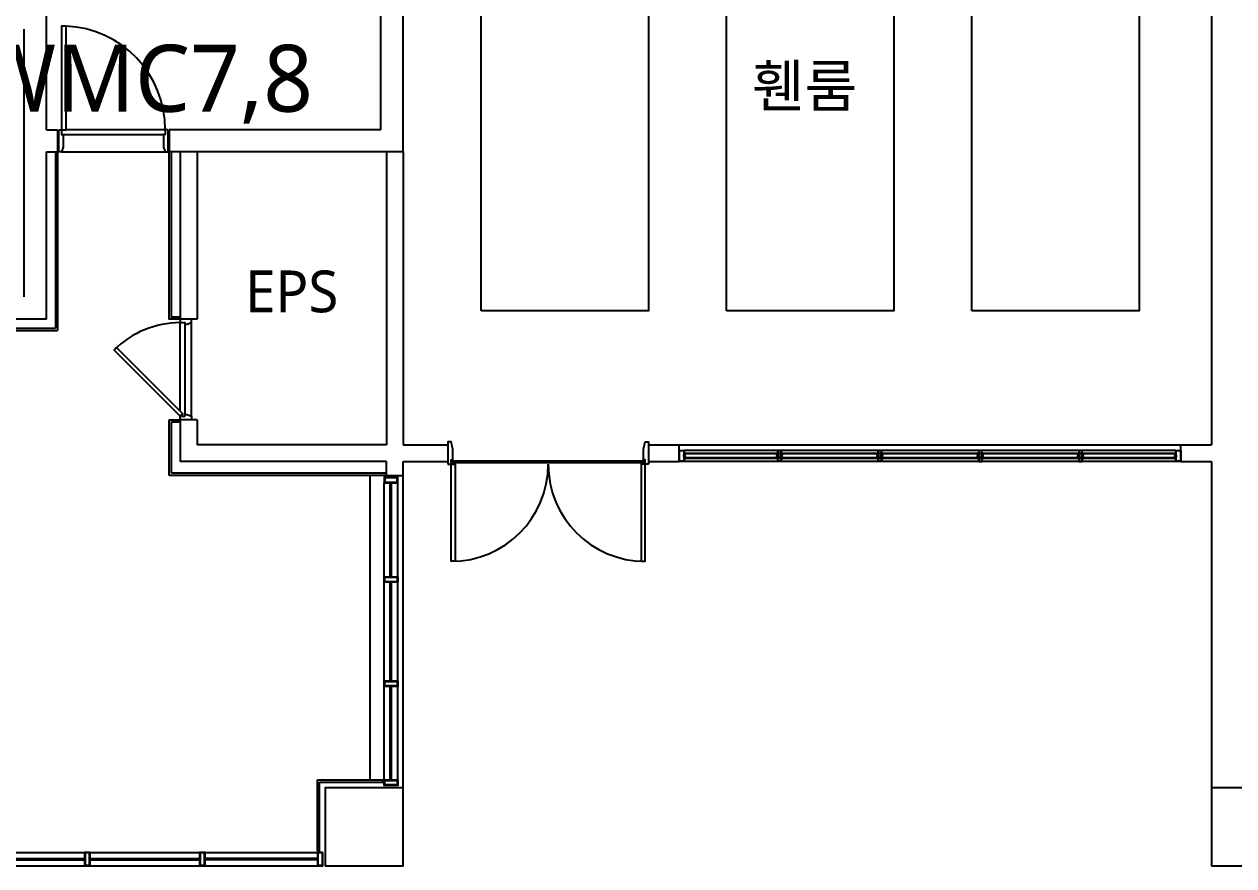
# Model space of a CAD drawing. Header units: millimetres. Extents: x -38475 to 94728, y -31127 to 90245.
# Drawn here: x 41875 to 52724, y 56595 to 64141 of the extents above; entities that cross this region are included whole.
import ezdxf
from ezdxf.enums import TextEntityAlignment as Align

# ---------------------------------------------------------------- set-up
doc = ezdxf.new("R2010")
doc.units = ezdxf.units.MM
doc.layers.add('DR LINE', color=4, linetype='Continuous')
doc.layers.add('e-plan', color=9, linetype='Continuous')
doc.styles.add('1', font='malgun_0.ttf')
doc.styles.add('xr_plan$0$USUN', font='malgun_0.ttf')

# ---------------------------------------------------------------- blocks, each defined once
blk = doc.blocks.new('xr_plan$0$Dor_900_45')
at = {"layer": 'e-plan'}
for p, q in [((855, 10), (45, 10)), ((76, 50), (870, 50)), ((30, -50), (870, -50))]:
    blk.add_line(p, q, dxfattribs=at)
for points in [[(30, 50), (53, 27), (647, 621), (624, 644), (30, 50)], [(0, 50), (30, 50), (30, 10), (45, 10), (45, -10), (30, -50), (0, -50), (0, 50)], [(900, 50), (870, 50), (870, 10), (855, 10), (855, -10), (870, -50), (900, -50), (900, 50)]]:
    blk.add_lwpolyline(points, dxfattribs=at)
blk.add_arc((30, 50), 840, 0, 45, dxfattribs=at)
blk = doc.blocks.new('Xref-지하2층')
at = {"layer": 'e-plan', "linetype": 'Continuous'}
for p, q in [((45600, 75100), (45600, 80600)), ((48600, 75100), (48600, 80600)), ((48800, 74900), (48800, 80600)), ((56050, 78650), (56050, 72275)), ((45400, 73600), (45400, 76000)), ((45600, 75100), (45700, 75100)), ((45700, 75100), (45700, 74900)), ((48600, 75100), (46700, 75100)), ((46700, 75100), (46700, 74900)), ((45600, 73400), (45600, 74900)), ((45600, 74900), (45700, 74900)), ((45680, 74900), (45680, 73320)), ((45700, 74900), (45700, 73300)), ((48800, 74900), (46700, 74900)), ((46800, 74900), (46800, 73400)), ((46950, 74900), (46950, 73400)), ((48650, 74900), (48650, 72275)), ((48800, 74900), (48800, 72275)), ((45600, 73400), (44905, 73400)), ((46950, 73400), (46800, 73400)), ((44825, 73320), (45680, 73320)), ((44825, 73300), (45700, 73300)), ((46700, 72000), (46700, 72500)), ((46700, 72500), (46800, 72500)), ((46720, 72020), (46720, 72480)), ((46720, 72480), (46800, 72480)), ((46800, 72500), (46800, 72125)), ((46950, 72500), (46800, 72500)), ((46950, 72500), (46950, 72275)), ((48650, 72275), (46950, 72275)), ((48800, 72275), (49200, 72275)), ((49200, 72275), (49200, 72125)), ((51000, 72275), (51275, 72275)), ((51000, 72275), (51000, 72125)), ((51275, 72125), (51275, 72275)), ((51275, 72275), (55775, 72275)), ((55775, 72275), (56050, 72275)), ((55775, 72125), (55775, 72275)), ((48650, 72125), (46800, 72125)), ((48650, 72000), (48650, 72125)), ((48800, 72125), (49200, 72125)), ((48800, 72000), (48800, 72125)), ((51000, 72125), (51275, 72125)), ((55775, 72125), (56050, 72125)), ((56050, 72125), (56050, 69200)), ((48550, 72000), (46700, 72000)), ((48570, 72020), (46720, 72020)), ((48650, 72000), (48800, 72000)), ((48030, 69270), (48620, 69270)), ((48030, 68630), (48030, 69270)), ((48050, 69250), (48620, 69250)), ((48050, 68630), (48050, 69250)), ((44934, 68620), (48030, 68620)), ((48050, 68630), (48030, 68630)), ((44934, 68566), (45941, 68566)), ((44934, 68554), (45941, 68554)), ((44934, 68500), (48030, 68500)), ((45991, 68566), (46973, 68566)), ((45991, 68554), (46973, 68554)), ((48030, 68566), (47023, 68566)), ((48030, 68554), (47023, 68554))]:
    blk.add_line(p, q, dxfattribs=at)
at = {"layer": 'e-plan'}
for p, q in [((46665, 75100), (45775, 75100)), ((45750, 75057), (46650, 75057)), ((45735, 74900), (46665, 74900)), ((51333, 72175), (51309, 72175)), ((51333, 72175), (51309, 72175)), ((51315, 72177), (51314, 72177)), ((51314, 72177), (51314, 72176)), ((51315, 72177), (51314, 72177)), ((51314, 72177), (51314, 72176)), ((51314, 72176), (51314, 72176)), ((51314, 72176), (51314, 72176)), ((51314, 72175), (51314, 72174)), ((51314, 72175), (51314, 72174)), ((51314, 72174), (51314, 72174)), ((51314, 72174), (51314, 72174)), ((51315, 72173), (51314, 72173)), ((51315, 72173), (51314, 72173)), ((51315, 72177), (51316, 72177)), ((51315, 72177), (51315, 72176)), ((51315, 72177), (51316, 72177)), ((51315, 72177), (51315, 72176)), ((51315, 72176), (51316, 72176)), ((51315, 72176), (51316, 72176)), ((51315, 72174), (51316, 72174)), ((51315, 72174), (51315, 72173)), ((51315, 72174), (51316, 72174)), ((51315, 72174), (51315, 72173)), ((51315, 72173), (51316, 72173)), ((51315, 72173), (51316, 72173)), ((51317, 72177), (51320, 72177)), ((51317, 72177), (51320, 72177)), ((51317, 72176), (51320, 72176)), ((51317, 72176), (51320, 72176)), ((51317, 72174), (51320, 72174)), ((51317, 72174), (51320, 72174)), ((51317, 72173), (51320, 72173)), ((51317, 72173), (51320, 72173)), ((55730, 72225), (51320, 72225)), ((55715, 72197), (51320, 72197)), ((51335, 72197), (51320, 72197)), ((51320, 72197), (51320, 72195)), ((51335, 72197), (51320, 72197)), ((51320, 72197), (51320, 72195)), ((51322, 72195), (51320, 72195)), ((51322, 72195), (51320, 72195)), ((55715, 72193), (51320, 72193)), ((55715, 72157), (51320, 72157)), ((51320, 72155), (51320, 72153)), ((51322, 72155), (51320, 72155)), ((51320, 72155), (51320, 72153)), ((51322, 72155), (51320, 72155)), ((55715, 72153), (51320, 72153)), ((51320, 72153), (51335, 72153)), ((51320, 72153), (51335, 72153)), ((51325, 72196), (51322, 72196)), ((51322, 72196), (51322, 72195)), ((51325, 72196), (51322, 72196)), ((51322, 72196), (51322, 72195)), ((51322, 72177), (51324, 72177)), ((51322, 72177), (51324, 72177)), ((51322, 72176), (51324, 72176)), ((51322, 72176), (51324, 72176)), ((51322, 72174), (51324, 72174)), ((51322, 72174), (51324, 72174)), ((51322, 72173), (51324, 72173)), ((51322, 72173), (51324, 72173)), ((51322, 72155), (51322, 72154)), ((51322, 72155), (51322, 72154)), ((51322, 72154), (51325, 72154)), ((51322, 72154), (51325, 72154)), ((51325, 72154), (51325, 72196)), ((51325, 72154), (51325, 72196)), ((51326, 72177), (51327, 72177)), ((51326, 72177), (51327, 72177)), ((51326, 72176), (51327, 72176)), ((51326, 72176), (51327, 72176)), ((51326, 72174), (51327, 72174)), ((51326, 72174), (51327, 72174)), ((51326, 72173), (51327, 72173)), ((51326, 72173), (51327, 72173)), ((51333, 72196), (51327, 72196)), ((51327, 72154), (51327, 72196)), ((51333, 72196), (51327, 72196)), ((51327, 72154), (51327, 72196)), ((51327, 72171), (51327, 72179)), ((51327, 72179), (51328, 72179)), ((51327, 72171), (51327, 72179)), ((51327, 72179), (51328, 72179)), ((51328, 72171), (51327, 72171)), ((51328, 72171), (51327, 72171)), ((51327, 72154), (51333, 72154)), ((51327, 72154), (51333, 72154)), ((51329, 72179), (51328, 72179)), ((51329, 72179), (51328, 72179)), ((51328, 72175), (51329, 72176)), ((51328, 72175), (51329, 72176)), ((51328, 72175), (51328, 72175)), ((51328, 72175), (51329, 72174)), ((51328, 72175), (51328, 72175)), ((51328, 72175), (51329, 72174)), ((51328, 72171), (51329, 72171)), ((51328, 72171), (51329, 72171)), ((51330, 72178), (51329, 72179)), ((51330, 72178), (51329, 72179)), ((51329, 72176), (51330, 72177)), ((51329, 72176), (51330, 72177)), ((51329, 72174), (51330, 72174)), ((51329, 72174), (51330, 72174)), ((51329, 72171), (51330, 72172)), ((51329, 72171), (51330, 72172)), ((51330, 72176), (51330, 72178)), ((51330, 72178), (51330, 72178)), ((51330, 72177), (51330, 72178)), ((51330, 72176), (51330, 72178)), ((51330, 72178), (51330, 72178)), ((51330, 72177), (51330, 72178)), ((51330, 72174), (51330, 72176)), ((51330, 72174), (51330, 72176)), ((51330, 72173), (51330, 72174)), ((51330, 72174), (51330, 72173)), ((51330, 72173), (51330, 72174)), ((51330, 72174), (51330, 72173)), ((51330, 72172), (51330, 72173)), ((51330, 72172), (51330, 72173)), ((51333, 72193), (51333, 72196)), ((51333, 72193), (51333, 72196)), ((51333, 72193), (51335, 72193)), ((51333, 72193), (51335, 72193)), ((51333, 72154), (51333, 72157)), ((51333, 72157), (51335, 72157)), ((51333, 72154), (51333, 72157)), ((51333, 72157), (51335, 72157)), ((51335, 72193), (51335, 72197)), ((51335, 72193), (51335, 72197)), ((51335, 72153), (51335, 72157)), ((51335, 72153), (51335, 72157)), ((52145, 72197), (52160, 72197)), ((52145, 72193), (52145, 72197)), ((52145, 72193), (52145, 72197)), ((52145, 72197), (52160, 72197)), ((52147, 72193), (52145, 72193)), ((52147, 72193), (52145, 72193)), ((52145, 72153), (52145, 72157)), ((52147, 72157), (52145, 72157)), ((52145, 72153), (52145, 72157)), ((52147, 72157), (52145, 72157)), ((52160, 72153), (52145, 72153)), ((52160, 72153), (52145, 72153)), ((52147, 72196), (52153, 72196)), ((52147, 72193), (52147, 72196)), ((52147, 72196), (52153, 72196)), ((52147, 72193), (52147, 72196)), ((52147, 72175), (52171, 72175)), ((52147, 72175), (52171, 72175)), ((52147, 72154), (52147, 72157)), ((52147, 72154), (52147, 72157)), ((52153, 72154), (52147, 72154)), ((52153, 72154), (52147, 72154)), ((52150, 72178), (52151, 72179)), ((52150, 72178), (52151, 72179)), ((52150, 72176), (52150, 72178)), ((52150, 72178), (52150, 72178)), ((52150, 72177), (52150, 72178)), ((52150, 72176), (52150, 72178)), ((52150, 72178), (52150, 72178)), ((52150, 72177), (52150, 72178)), ((52151, 72176), (52150, 72177)), ((52151, 72176), (52150, 72177)), ((52150, 72174), (52150, 72176)), ((52150, 72174), (52150, 72176)), ((52150, 72173), (52150, 72174)), ((52151, 72174), (52150, 72174)), ((52150, 72174), (52150, 72173)), ((52150, 72173), (52150, 72174)), ((52150, 72174), (52150, 72173)), ((52151, 72174), (52150, 72174)), ((52150, 72172), (52150, 72173)), ((52150, 72172), (52150, 72173)), ((52151, 72171), (52150, 72172)), ((52151, 72171), (52150, 72172)), ((52151, 72179), (52152, 72179)), ((52151, 72179), (52152, 72179)), ((52152, 72175), (52151, 72176)), ((52152, 72175), (52151, 72176)), ((52152, 72175), (52151, 72174)), ((52152, 72175), (52151, 72174)), ((52152, 72171), (52151, 72171)), ((52152, 72171), (52151, 72171)), ((52153, 72179), (52152, 72179)), ((52153, 72179), (52152, 72179)), ((52152, 72175), (52152, 72175)), ((52152, 72175), (52152, 72175)), ((52152, 72171), (52153, 72171)), ((52152, 72171), (52153, 72171)), ((52153, 72154), (52153, 72196)), ((52153, 72154), (52153, 72196)), ((52153, 72171), (52153, 72179)), ((52153, 72171), (52153, 72179)), ((52154, 72177), (52153, 72177)), ((52154, 72177), (52153, 72177)), ((52154, 72176), (52153, 72176)), ((52154, 72176), (52153, 72176)), ((52154, 72174), (52153, 72174)), ((52154, 72174), (52153, 72174)), ((52154, 72173), (52153, 72173)), ((52154, 72173), (52153, 72173)), ((52155, 72196), (52158, 72196)), ((52155, 72154), (52155, 72196)), ((52155, 72196), (52158, 72196)), ((52155, 72154), (52155, 72196)), ((52158, 72154), (52155, 72154)), ((52158, 72154), (52155, 72154)), ((52158, 72177), (52156, 72177)), ((52158, 72177), (52156, 72177)), ((52158, 72176), (52156, 72176)), ((52158, 72176), (52156, 72176)), ((52158, 72174), (52156, 72174)), ((52158, 72174), (52156, 72174)), ((52158, 72173), (52156, 72173)), ((52158, 72173), (52156, 72173)), ((52158, 72196), (52158, 72195)), ((52158, 72196), (52158, 72195)), ((52158, 72195), (52160, 72195)), ((52158, 72195), (52160, 72195)), ((52158, 72155), (52158, 72154)), ((52158, 72155), (52160, 72155)), ((52158, 72155), (52158, 72154)), ((52158, 72155), (52160, 72155)), ((52160, 72197), (52160, 72195)), ((52160, 72197), (52160, 72195)), ((52163, 72177), (52160, 72177)), ((52163, 72177), (52160, 72177)), ((52163, 72176), (52160, 72176)), ((52163, 72176), (52160, 72176)), ((52163, 72174), (52160, 72174)), ((52163, 72174), (52160, 72174)), ((52163, 72173), (52160, 72173)), ((52163, 72173), (52160, 72173)), ((52160, 72155), (52160, 72153)), ((52160, 72155), (52160, 72153)), ((52165, 72177), (52164, 72177)), ((52165, 72177), (52164, 72177)), ((52165, 72176), (52164, 72176)), ((52165, 72176), (52164, 72176)), ((52165, 72174), (52164, 72174)), ((52165, 72174), (52164, 72174)), ((52165, 72173), (52164, 72173)), ((52165, 72173), (52164, 72173)), ((52165, 72177), (52165, 72176)), ((52165, 72177), (52166, 72177)), ((52165, 72177), (52165, 72176)), ((52165, 72177), (52166, 72177)), ((52165, 72174), (52165, 72173)), ((52165, 72174), (52165, 72173)), ((52165, 72173), (52166, 72173)), ((52165, 72173), (52166, 72173)), ((52166, 72177), (52166, 72176)), ((52166, 72177), (52166, 72176)), ((52166, 72176), (52166, 72176)), ((52166, 72176), (52166, 72176)), ((52166, 72175), (52166, 72174)), ((52166, 72175), (52166, 72174)), ((52166, 72174), (52166, 72174)), ((52166, 72174), (52166, 72174)), ((52203, 72175), (52179, 72175)), ((52203, 72175), (52179, 72175)), ((52185, 72177), (52184, 72177)), ((52184, 72177), (52184, 72176)), ((52185, 72177), (52184, 72177)), ((52184, 72177), (52184, 72176)), ((52184, 72176), (52184, 72176)), ((52184, 72176), (52184, 72176)), ((52184, 72175), (52184, 72174)), ((52184, 72175), (52184, 72174)), ((52184, 72174), (52184, 72174)), ((52184, 72174), (52184, 72174)), ((52185, 72173), (52184, 72173)), ((52185, 72173), (52184, 72173)), ((52185, 72177), (52186, 72177)), ((52185, 72177), (52185, 72176)), ((52185, 72177), (52186, 72177)), ((52185, 72177), (52185, 72176)), ((52185, 72176), (52186, 72176)), ((52185, 72176), (52186, 72176)), ((52185, 72174), (52186, 72174)), ((52185, 72174), (52185, 72173)), ((52185, 72174), (52186, 72174)), ((52185, 72174), (52185, 72173)), ((52185, 72173), (52186, 72173)), ((52185, 72173), (52186, 72173)), ((52187, 72177), (52190, 72177)), ((52187, 72177), (52190, 72177)), ((52187, 72176), (52190, 72176)), ((52187, 72176), (52190, 72176)), ((52187, 72174), (52190, 72174)), ((52187, 72174), (52190, 72174)), ((52187, 72173), (52190, 72173)), ((52187, 72173), (52190, 72173)), ((52205, 72197), (52190, 72197)), ((52190, 72197), (52190, 72195)), ((52205, 72197), (52190, 72197)), ((52190, 72197), (52190, 72195)), ((52192, 72195), (52190, 72195)), ((52192, 72195), (52190, 72195)), ((52190, 72155), (52190, 72153)), ((52192, 72155), (52190, 72155)), ((52190, 72155), (52190, 72153)), ((52192, 72155), (52190, 72155)), ((52190, 72153), (52205, 72153)), ((52190, 72153), (52205, 72153)), ((52195, 72196), (52192, 72196)), ((52192, 72196), (52192, 72195)), ((52195, 72196), (52192, 72196)), ((52192, 72196), (52192, 72195)), ((52192, 72177), (52194, 72177)), ((52192, 72177), (52194, 72177)), ((52192, 72176), (52194, 72176)), ((52192, 72176), (52194, 72176)), ((52192, 72174), (52194, 72174)), ((52192, 72174), (52194, 72174)), ((52192, 72173), (52194, 72173)), ((52192, 72173), (52194, 72173)), ((52192, 72155), (52192, 72154)), ((52192, 72155), (52192, 72154)), ((52192, 72154), (52195, 72154)), ((52192, 72154), (52195, 72154)), ((52195, 72154), (52195, 72196)), ((52195, 72154), (52195, 72196)), ((52196, 72177), (52197, 72177)), ((52196, 72177), (52197, 72177)), ((52196, 72176), (52197, 72176)), ((52196, 72176), (52197, 72176)), ((52196, 72174), (52197, 72174)), ((52196, 72174), (52197, 72174)), ((52196, 72173), (52197, 72173)), ((52196, 72173), (52197, 72173)), ((52203, 72196), (52197, 72196)), ((52197, 72154), (52197, 72196)), ((52203, 72196), (52197, 72196)), ((52197, 72154), (52197, 72196)), ((52197, 72171), (52197, 72179)), ((52197, 72179), (52198, 72179)), ((52197, 72171), (52197, 72179)), ((52197, 72179), (52198, 72179)), ((52198, 72171), (52197, 72171)), ((52198, 72171), (52197, 72171)), ((52197, 72154), (52203, 72154)), ((52197, 72154), (52203, 72154)), ((52199, 72179), (52198, 72179)), ((52199, 72179), (52198, 72179)), ((52198, 72175), (52199, 72176)), ((52198, 72175), (52199, 72176)), ((52198, 72175), (52198, 72175)), ((52198, 72175), (52199, 72174)), ((52198, 72175), (52198, 72175)), ((52198, 72175), (52199, 72174)), ((52198, 72171), (52199, 72171)), ((52198, 72171), (52199, 72171)), ((52200, 72178), (52199, 72179)), ((52200, 72178), (52199, 72179)), ((52199, 72176), (52200, 72177)), ((52199, 72176), (52200, 72177)), ((52199, 72174), (52200, 72174)), ((52199, 72174), (52200, 72174)), ((52199, 72171), (52200, 72172)), ((52199, 72171), (52200, 72172)), ((52200, 72176), (52200, 72178)), ((52200, 72178), (52200, 72178)), ((52200, 72177), (52200, 72178)), ((52200, 72176), (52200, 72178)), ((52200, 72178), (52200, 72178)), ((52200, 72177), (52200, 72178)), ((52200, 72174), (52200, 72176)), ((52200, 72174), (52200, 72176)), ((52200, 72173), (52200, 72174)), ((52200, 72174), (52200, 72173)), ((52200, 72173), (52200, 72174)), ((52200, 72174), (52200, 72173)), ((52200, 72172), (52200, 72173)), ((52200, 72172), (52200, 72173)), ((52203, 72193), (52203, 72196)), ((52203, 72193), (52203, 72196)), ((52203, 72193), (52205, 72193)), ((52203, 72193), (52205, 72193)), ((52203, 72154), (52203, 72157)), ((52203, 72157), (52205, 72157)), ((52203, 72154), (52203, 72157)), ((52203, 72157), (52205, 72157)), ((52205, 72193), (52205, 72197)), ((52205, 72193), (52205, 72197)), ((52205, 72153), (52205, 72157)), ((52205, 72153), (52205, 72157)), ((53045, 72197), (53060, 72197)), ((53045, 72193), (53045, 72197)), ((53045, 72193), (53045, 72197)), ((53045, 72197), (53060, 72197)), ((53047, 72193), (53045, 72193)), ((53047, 72193), (53045, 72193)), ((53045, 72153), (53045, 72157)), ((53047, 72157), (53045, 72157)), ((53045, 72153), (53045, 72157)), ((53047, 72157), (53045, 72157)), ((53060, 72153), (53045, 72153)), ((53060, 72153), (53045, 72153)), ((53047, 72196), (53053, 72196)), ((53047, 72193), (53047, 72196)), ((53047, 72196), (53053, 72196)), ((53047, 72193), (53047, 72196)), ((53047, 72175), (53071, 72175)), ((53047, 72175), (53071, 72175)), ((53047, 72154), (53047, 72157)), ((53047, 72154), (53047, 72157)), ((53053, 72154), (53047, 72154)), ((53053, 72154), (53047, 72154)), ((53050, 72178), (53051, 72179)), ((53050, 72178), (53051, 72179)), ((53050, 72176), (53050, 72178)), ((53050, 72178), (53050, 72178)), ((53050, 72177), (53050, 72178)), ((53050, 72176), (53050, 72178)), ((53050, 72178), (53050, 72178)), ((53050, 72177), (53050, 72178)), ((53051, 72176), (53050, 72177)), ((53051, 72176), (53050, 72177)), ((53050, 72174), (53050, 72176)), ((53050, 72174), (53050, 72176)), ((53050, 72173), (53050, 72174)), ((53051, 72174), (53050, 72174)), ((53050, 72174), (53050, 72173)), ((53050, 72173), (53050, 72174)), ((53050, 72174), (53050, 72173)), ((53051, 72174), (53050, 72174)), ((53050, 72172), (53050, 72173)), ((53050, 72172), (53050, 72173)), ((53051, 72171), (53050, 72172)), ((53051, 72171), (53050, 72172)), ((53051, 72179), (53052, 72179)), ((53051, 72179), (53052, 72179)), ((53052, 72175), (53051, 72176)), ((53052, 72175), (53051, 72176)), ((53052, 72175), (53051, 72174)), ((53052, 72175), (53051, 72174)), ((53052, 72171), (53051, 72171)), ((53052, 72171), (53051, 72171)), ((53053, 72179), (53052, 72179)), ((53053, 72179), (53052, 72179)), ((53052, 72175), (53052, 72175)), ((53052, 72175), (53052, 72175)), ((53052, 72171), (53053, 72171)), ((53052, 72171), (53053, 72171)), ((53053, 72154), (53053, 72196)), ((53053, 72154), (53053, 72196)), ((53053, 72171), (53053, 72179)), ((53053, 72171), (53053, 72179)), ((53054, 72177), (53053, 72177)), ((53054, 72177), (53053, 72177)), ((53054, 72176), (53053, 72176)), ((53054, 72176), (53053, 72176)), ((53054, 72174), (53053, 72174)), ((53054, 72174), (53053, 72174)), ((53054, 72173), (53053, 72173)), ((53054, 72173), (53053, 72173)), ((53055, 72196), (53058, 72196)), ((53055, 72154), (53055, 72196)), ((53055, 72196), (53058, 72196)), ((53055, 72154), (53055, 72196)), ((53058, 72154), (53055, 72154)), ((53058, 72154), (53055, 72154)), ((53058, 72177), (53056, 72177)), ((53058, 72177), (53056, 72177)), ((53058, 72176), (53056, 72176)), ((53058, 72176), (53056, 72176)), ((53058, 72174), (53056, 72174)), ((53058, 72174), (53056, 72174)), ((53058, 72173), (53056, 72173)), ((53058, 72173), (53056, 72173)), ((53058, 72196), (53058, 72195)), ((53058, 72196), (53058, 72195)), ((53058, 72195), (53060, 72195)), ((53058, 72195), (53060, 72195)), ((53058, 72155), (53058, 72154)), ((53058, 72155), (53060, 72155)), ((53058, 72155), (53058, 72154)), ((53058, 72155), (53060, 72155)), ((53060, 72197), (53060, 72195)), ((53060, 72197), (53060, 72195)), ((53063, 72177), (53060, 72177)), ((53063, 72177), (53060, 72177)), ((53063, 72176), (53060, 72176)), ((53063, 72176), (53060, 72176)), ((53063, 72174), (53060, 72174)), ((53063, 72174), (53060, 72174)), ((53063, 72173), (53060, 72173)), ((53063, 72173), (53060, 72173)), ((53060, 72155), (53060, 72153)), ((53060, 72155), (53060, 72153)), ((53065, 72177), (53064, 72177)), ((53065, 72177), (53064, 72177)), ((53065, 72176), (53064, 72176)), ((53065, 72176), (53064, 72176)), ((53065, 72174), (53064, 72174)), ((53065, 72174), (53064, 72174)), ((53065, 72173), (53064, 72173)), ((53065, 72173), (53064, 72173)), ((53065, 72177), (53065, 72176)), ((53065, 72177), (53066, 72177)), ((53065, 72177), (53065, 72176)), ((53065, 72177), (53066, 72177)), ((53065, 72174), (53065, 72173)), ((53065, 72174), (53065, 72173)), ((53065, 72173), (53066, 72173)), ((53065, 72173), (53066, 72173)), ((53066, 72177), (53066, 72176)), ((53066, 72177), (53066, 72176)), ((53066, 72176), (53066, 72176)), ((53066, 72176), (53066, 72176)), ((53066, 72175), (53066, 72174)), ((53066, 72175), (53066, 72174)), ((53066, 72174), (53066, 72174)), ((53066, 72174), (53066, 72174)), ((53103, 72175), (53079, 72175)), ((53103, 72175), (53079, 72175)), ((53085, 72177), (53084, 72177)), ((53084, 72177), (53084, 72176)), ((53085, 72177), (53084, 72177)), ((53084, 72177), (53084, 72176)), ((53084, 72176), (53084, 72176)), ((53084, 72176), (53084, 72176)), ((53084, 72175), (53084, 72174)), ((53084, 72175), (53084, 72174)), ((53084, 72174), (53084, 72174)), ((53084, 72174), (53084, 72174)), ((53085, 72173), (53084, 72173)), ((53085, 72173), (53084, 72173)), ((53085, 72177), (53086, 72177)), ((53085, 72177), (53085, 72176)), ((53085, 72177), (53086, 72177)), ((53085, 72177), (53085, 72176)), ((53085, 72176), (53086, 72176)), ((53085, 72176), (53086, 72176)), ((53085, 72174), (53086, 72174)), ((53085, 72174), (53085, 72173)), ((53085, 72174), (53086, 72174)), ((53085, 72174), (53085, 72173)), ((53085, 72173), (53086, 72173)), ((53085, 72173), (53086, 72173)), ((53087, 72177), (53090, 72177)), ((53087, 72177), (53090, 72177)), ((53087, 72176), (53090, 72176)), ((53087, 72176), (53090, 72176)), ((53087, 72174), (53090, 72174)), ((53087, 72174), (53090, 72174)), ((53087, 72173), (53090, 72173)), ((53087, 72173), (53090, 72173)), ((53105, 72197), (53090, 72197)), ((53090, 72197), (53090, 72195)), ((53105, 72197), (53090, 72197)), ((53090, 72197), (53090, 72195)), ((53092, 72195), (53090, 72195)), ((53092, 72195), (53090, 72195)), ((53090, 72155), (53090, 72153)), ((53092, 72155), (53090, 72155)), ((53090, 72155), (53090, 72153)), ((53092, 72155), (53090, 72155)), ((53090, 72153), (53105, 72153)), ((53090, 72153), (53105, 72153)), ((53095, 72196), (53092, 72196)), ((53092, 72196), (53092, 72195)), ((53095, 72196), (53092, 72196)), ((53092, 72196), (53092, 72195)), ((53092, 72177), (53094, 72177)), ((53092, 72177), (53094, 72177)), ((53092, 72176), (53094, 72176)), ((53092, 72176), (53094, 72176)), ((53092, 72174), (53094, 72174)), ((53092, 72174), (53094, 72174)), ((53092, 72173), (53094, 72173)), ((53092, 72173), (53094, 72173)), ((53092, 72155), (53092, 72154)), ((53092, 72155), (53092, 72154)), ((53092, 72154), (53095, 72154)), ((53092, 72154), (53095, 72154)), ((53095, 72154), (53095, 72196)), ((53095, 72154), (53095, 72196)), ((53096, 72177), (53097, 72177)), ((53096, 72177), (53097, 72177)), ((53096, 72176), (53097, 72176)), ((53096, 72176), (53097, 72176)), ((53096, 72174), (53097, 72174)), ((53096, 72174), (53097, 72174)), ((53096, 72173), (53097, 72173)), ((53096, 72173), (53097, 72173)), ((53103, 72196), (53097, 72196)), ((53097, 72154), (53097, 72196)), ((53103, 72196), (53097, 72196)), ((53097, 72154), (53097, 72196)), ((53097, 72171), (53097, 72179)), ((53097, 72179), (53098, 72179)), ((53097, 72171), (53097, 72179)), ((53097, 72179), (53098, 72179)), ((53098, 72171), (53097, 72171)), ((53098, 72171), (53097, 72171)), ((53097, 72154), (53103, 72154)), ((53097, 72154), (53103, 72154)), ((53099, 72179), (53098, 72179)), ((53099, 72179), (53098, 72179)), ((53098, 72175), (53099, 72176)), ((53098, 72175), (53099, 72176)), ((53098, 72175), (53098, 72175)), ((53098, 72175), (53099, 72174)), ((53098, 72175), (53098, 72175)), ((53098, 72175), (53099, 72174)), ((53098, 72171), (53099, 72171)), ((53098, 72171), (53099, 72171)), ((53100, 72178), (53099, 72179)), ((53100, 72178), (53099, 72179)), ((53099, 72176), (53100, 72177)), ((53099, 72176), (53100, 72177)), ((53099, 72174), (53100, 72174)), ((53099, 72174), (53100, 72174)), ((53099, 72171), (53100, 72172)), ((53099, 72171), (53100, 72172)), ((53100, 72176), (53100, 72178)), ((53100, 72178), (53100, 72178)), ((53100, 72177), (53100, 72178)), ((53100, 72176), (53100, 72178)), ((53100, 72178), (53100, 72178)), ((53100, 72177), (53100, 72178)), ((53100, 72174), (53100, 72176)), ((53100, 72174), (53100, 72176)), ((53100, 72173), (53100, 72174)), ((53100, 72174), (53100, 72173)), ((53100, 72173), (53100, 72174)), ((53100, 72174), (53100, 72173)), ((53100, 72172), (53100, 72173)), ((53100, 72172), (53100, 72173)), ((53103, 72193), (53103, 72196)), ((53103, 72193), (53103, 72196)), ((53103, 72193), (53105, 72193)), ((53103, 72193), (53105, 72193)), ((53103, 72154), (53103, 72157)), ((53103, 72157), (53105, 72157)), ((53103, 72154), (53103, 72157)), ((53103, 72157), (53105, 72157)), ((53105, 72193), (53105, 72197)), ((53105, 72193), (53105, 72197)), ((53105, 72153), (53105, 72157)), ((53105, 72153), (53105, 72157)), ((53945, 72193), (53945, 72197)), ((53945, 72197), (53960, 72197)), ((53945, 72193), (53945, 72197)), ((53945, 72197), (53960, 72197)), ((53947, 72193), (53945, 72193)), ((53947, 72193), (53945, 72193)), ((53945, 72153), (53945, 72157)), ((53947, 72157), (53945, 72157)), ((53945, 72153), (53945, 72157)), ((53947, 72157), (53945, 72157)), ((53960, 72153), (53945, 72153)), ((53960, 72153), (53945, 72153)), ((53947, 72196), (53953, 72196)), ((53947, 72193), (53947, 72196)), ((53947, 72196), (53953, 72196)), ((53947, 72193), (53947, 72196)), ((53947, 72175), (53971, 72175)), ((53947, 72175), (53971, 72175)), ((53947, 72154), (53947, 72157)), ((53947, 72154), (53947, 72157)), ((53953, 72154), (53947, 72154)), ((53953, 72154), (53947, 72154)), ((53950, 72178), (53951, 72179)), ((53950, 72178), (53951, 72179)), ((53950, 72176), (53950, 72178)), ((53950, 72178), (53950, 72178)), ((53950, 72177), (53950, 72178)), ((53950, 72176), (53950, 72178)), ((53950, 72178), (53950, 72178)), ((53950, 72177), (53950, 72178)), ((53951, 72176), (53950, 72177)), ((53951, 72176), (53950, 72177)), ((53950, 72174), (53950, 72176)), ((53950, 72174), (53950, 72176)), ((53950, 72173), (53950, 72174)), ((53951, 72174), (53950, 72174)), ((53950, 72174), (53950, 72173)), ((53950, 72173), (53950, 72174)), ((53951, 72174), (53950, 72174)), ((53950, 72174), (53950, 72173)), ((53950, 72172), (53950, 72173)), ((53950, 72172), (53950, 72173)), ((53951, 72171), (53950, 72172)), ((53951, 72171), (53950, 72172)), ((53951, 72179), (53952, 72179)), ((53951, 72179), (53952, 72179)), ((53952, 72175), (53951, 72176)), ((53952, 72175), (53951, 72176)), ((53952, 72175), (53951, 72174)), ((53952, 72175), (53951, 72174)), ((53952, 72171), (53951, 72171)), ((53952, 72171), (53951, 72171)), ((53953, 72179), (53952, 72179)), ((53953, 72179), (53952, 72179)), ((53952, 72175), (53952, 72175)), ((53952, 72175), (53952, 72175)), ((53952, 72171), (53953, 72171)), ((53952, 72171), (53953, 72171)), ((53953, 72154), (53953, 72196)), ((53953, 72154), (53953, 72196)), ((53953, 72171), (53953, 72179)), ((53953, 72171), (53953, 72179)), ((53954, 72177), (53953, 72177)), ((53954, 72177), (53953, 72177)), ((53954, 72176), (53953, 72176)), ((53954, 72176), (53953, 72176)), ((53954, 72174), (53953, 72174)), ((53954, 72174), (53953, 72174)), ((53954, 72173), (53953, 72173)), ((53954, 72173), (53953, 72173)), ((53955, 72196), (53958, 72196)), ((53955, 72154), (53955, 72196)), ((53955, 72196), (53958, 72196)), ((53955, 72154), (53955, 72196)), ((53958, 72154), (53955, 72154)), ((53958, 72154), (53955, 72154)), ((53958, 72177), (53956, 72177)), ((53958, 72177), (53956, 72177)), ((53958, 72176), (53956, 72176)), ((53958, 72176), (53956, 72176)), ((53958, 72174), (53956, 72174)), ((53958, 72174), (53956, 72174)), ((53958, 72173), (53956, 72173)), ((53958, 72173), (53956, 72173)), ((53958, 72196), (53958, 72195)), ((53958, 72196), (53958, 72195)), ((53958, 72195), (53960, 72195)), ((53958, 72195), (53960, 72195)), ((53958, 72155), (53958, 72154)), ((53958, 72155), (53960, 72155)), ((53958, 72155), (53958, 72154)), ((53958, 72155), (53960, 72155)), ((53960, 72197), (53960, 72195)), ((53960, 72197), (53960, 72195)), ((53963, 72177), (53960, 72177)), ((53963, 72177), (53960, 72177)), ((53963, 72176), (53960, 72176)), ((53963, 72176), (53960, 72176)), ((53963, 72174), (53960, 72174)), ((53963, 72174), (53960, 72174)), ((53963, 72173), (53960, 72173)), ((53963, 72173), (53960, 72173)), ((53960, 72155), (53960, 72153)), ((53960, 72155), (53960, 72153)), ((53965, 72177), (53964, 72177)), ((53965, 72177), (53964, 72177)), ((53965, 72176), (53964, 72176)), ((53965, 72176), (53964, 72176)), ((53965, 72174), (53964, 72174)), ((53965, 72174), (53964, 72174)), ((53965, 72173), (53964, 72173)), ((53965, 72173), (53964, 72173)), ((53965, 72177), (53965, 72176)), ((53965, 72177), (53966, 72177)), ((53965, 72177), (53965, 72176)), ((53965, 72177), (53966, 72177)), ((53965, 72174), (53965, 72173)), ((53965, 72174), (53965, 72173)), ((53965, 72173), (53966, 72173)), ((53965, 72173), (53966, 72173)), ((53966, 72177), (53966, 72176)), ((53966, 72177), (53966, 72176)), ((53966, 72176), (53966, 72176)), ((53966, 72176), (53966, 72176)), ((53966, 72175), (53966, 72174)), ((53966, 72175), (53966, 72174)), ((53966, 72174), (53966, 72174)), ((53966, 72174), (53966, 72174)), ((54003, 72175), (53979, 72175)), ((54003, 72175), (53979, 72175)), ((53985, 72177), (53984, 72177)), ((53984, 72177), (53984, 72176)), ((53985, 72177), (53984, 72177)), ((53984, 72177), (53984, 72176)), ((53984, 72176), (53984, 72176)), ((53984, 72176), (53984, 72176)), ((53984, 72175), (53984, 72174)), ((53984, 72175), (53984, 72174)), ((53984, 72174), (53984, 72174)), ((53984, 72174), (53984, 72174)), ((53985, 72173), (53984, 72173)), ((53985, 72173), (53984, 72173)), ((53985, 72177), (53986, 72177)), ((53985, 72177), (53985, 72176)), ((53985, 72177), (53986, 72177)), ((53985, 72177), (53985, 72176)), ((53985, 72176), (53986, 72176)), ((53985, 72176), (53986, 72176)), ((53985, 72174), (53986, 72174)), ((53985, 72174), (53985, 72173)), ((53985, 72174), (53986, 72174)), ((53985, 72174), (53985, 72173)), ((53985, 72173), (53986, 72173)), ((53985, 72173), (53986, 72173)), ((53987, 72177), (53990, 72177)), ((53987, 72177), (53990, 72177)), ((53987, 72176), (53990, 72176)), ((53987, 72176), (53990, 72176)), ((53987, 72174), (53990, 72174)), ((53987, 72174), (53990, 72174)), ((53987, 72173), (53990, 72173)), ((53987, 72173), (53990, 72173)), ((54005, 72197), (53990, 72197)), ((53990, 72197), (53990, 72195)), ((53990, 72197), (53990, 72195)), ((54005, 72197), (53990, 72197)), ((53992, 72195), (53990, 72195)), ((53992, 72195), (53990, 72195)), ((53990, 72155), (53990, 72153)), ((53992, 72155), (53990, 72155)), ((53990, 72155), (53990, 72153)), ((53992, 72155), (53990, 72155)), ((53990, 72153), (54005, 72153)), ((53990, 72153), (54005, 72153)), ((53995, 72196), (53992, 72196)), ((53992, 72196), (53992, 72195)), ((53995, 72196), (53992, 72196)), ((53992, 72196), (53992, 72195)), ((53992, 72177), (53994, 72177)), ((53992, 72177), (53994, 72177)), ((53992, 72176), (53994, 72176)), ((53992, 72176), (53994, 72176)), ((53992, 72174), (53994, 72174)), ((53992, 72174), (53994, 72174)), ((53992, 72173), (53994, 72173)), ((53992, 72173), (53994, 72173)), ((53992, 72155), (53992, 72154)), ((53992, 72155), (53992, 72154)), ((53992, 72154), (53995, 72154)), ((53992, 72154), (53995, 72154)), ((53995, 72154), (53995, 72196)), ((53995, 72154), (53995, 72196)), ((53996, 72177), (53997, 72177)), ((53996, 72177), (53997, 72177)), ((53996, 72176), (53997, 72176)), ((53996, 72176), (53997, 72176)), ((53996, 72174), (53997, 72174)), ((53996, 72174), (53997, 72174)), ((53996, 72173), (53997, 72173)), ((53996, 72173), (53997, 72173)), ((54003, 72196), (53997, 72196)), ((53997, 72154), (53997, 72196)), ((54003, 72196), (53997, 72196)), ((53997, 72154), (53997, 72196)), ((53997, 72171), (53997, 72179)), ((53997, 72179), (53998, 72179)), ((53997, 72171), (53997, 72179)), ((53997, 72179), (53998, 72179)), ((53998, 72171), (53997, 72171)), ((53998, 72171), (53997, 72171)), ((53997, 72154), (54003, 72154)), ((53997, 72154), (54003, 72154)), ((53999, 72179), (53998, 72179)), ((53999, 72179), (53998, 72179)), ((53998, 72175), (53999, 72176)), ((53998, 72175), (53999, 72176)), ((53998, 72175), (53998, 72175)), ((53998, 72175), (53999, 72174)), ((53998, 72175), (53998, 72175)), ((53998, 72175), (53999, 72174)), ((53998, 72171), (53999, 72171)), ((53998, 72171), (53999, 72171)), ((54000, 72178), (53999, 72179)), ((54000, 72178), (53999, 72179)), ((53999, 72176), (54000, 72177)), ((53999, 72176), (54000, 72177)), ((53999, 72174), (54000, 72174)), ((53999, 72174), (54000, 72174)), ((53999, 72171), (54000, 72172)), ((53999, 72171), (54000, 72172)), ((54000, 72176), (54000, 72178)), ((54000, 72178), (54000, 72178)), ((54000, 72177), (54000, 72178)), ((54000, 72176), (54000, 72178)), ((54000, 72178), (54000, 72178)), ((54000, 72177), (54000, 72178)), ((54000, 72174), (54000, 72176)), ((54000, 72174), (54000, 72176)), ((54000, 72173), (54000, 72174)), ((54000, 72174), (54000, 72173)), ((54000, 72173), (54000, 72174)), ((54000, 72174), (54000, 72173)), ((54000, 72172), (54000, 72173)), ((54000, 72172), (54000, 72173)), ((54003, 72193), (54003, 72196)), ((54003, 72193), (54003, 72196)), ((54003, 72193), (54005, 72193)), ((54003, 72193), (54005, 72193)), ((54003, 72154), (54003, 72157)), ((54003, 72157), (54005, 72157)), ((54003, 72154), (54003, 72157)), ((54003, 72157), (54005, 72157)), ((54005, 72193), (54005, 72197)), ((54005, 72193), (54005, 72197)), ((54005, 72153), (54005, 72157)), ((54005, 72153), (54005, 72157)), ((54845, 72193), (54845, 72197)), ((54845, 72197), (54860, 72197)), ((54845, 72193), (54845, 72197)), ((54845, 72197), (54860, 72197)), ((54847, 72193), (54845, 72193)), ((54847, 72193), (54845, 72193)), ((54845, 72153), (54845, 72157)), ((54847, 72157), (54845, 72157)), ((54845, 72153), (54845, 72157)), ((54847, 72157), (54845, 72157)), ((54860, 72153), (54845, 72153)), ((54860, 72153), (54845, 72153)), ((54847, 72196), (54853, 72196)), ((54847, 72193), (54847, 72196)), ((54847, 72196), (54853, 72196)), ((54847, 72193), (54847, 72196)), ((54847, 72175), (54871, 72175)), ((54847, 72175), (54871, 72175)), ((54847, 72154), (54847, 72157)), ((54847, 72154), (54847, 72157)), ((54853, 72154), (54847, 72154)), ((54853, 72154), (54847, 72154)), ((54850, 72178), (54851, 72179)), ((54850, 72178), (54851, 72179)), ((54850, 72176), (54850, 72178)), ((54850, 72178), (54850, 72178)), ((54850, 72177), (54850, 72178)), ((54850, 72176), (54850, 72178)), ((54850, 72178), (54850, 72178)), ((54850, 72177), (54850, 72178)), ((54851, 72176), (54850, 72177)), ((54851, 72176), (54850, 72177)), ((54850, 72174), (54850, 72176)), ((54850, 72174), (54850, 72176)), ((54850, 72173), (54850, 72174)), ((54851, 72174), (54850, 72174)), ((54850, 72174), (54850, 72173)), ((54850, 72173), (54850, 72174)), ((54851, 72174), (54850, 72174)), ((54850, 72174), (54850, 72173)), ((54850, 72172), (54850, 72173)), ((54850, 72172), (54850, 72173)), ((54851, 72171), (54850, 72172)), ((54851, 72171), (54850, 72172)), ((54851, 72179), (54852, 72179)), ((54851, 72179), (54852, 72179)), ((54852, 72175), (54851, 72176)), ((54852, 72175), (54851, 72176)), ((54852, 72175), (54851, 72174)), ((54852, 72175), (54851, 72174)), ((54852, 72171), (54851, 72171)), ((54852, 72171), (54851, 72171)), ((54853, 72179), (54852, 72179)), ((54853, 72179), (54852, 72179)), ((54852, 72175), (54852, 72175)), ((54852, 72175), (54852, 72175)), ((54852, 72171), (54853, 72171)), ((54852, 72171), (54853, 72171)), ((54853, 72154), (54853, 72196)), ((54853, 72154), (54853, 72196)), ((54853, 72171), (54853, 72179)), ((54853, 72171), (54853, 72179)), ((54854, 72177), (54853, 72177)), ((54854, 72177), (54853, 72177)), ((54854, 72176), (54853, 72176)), ((54854, 72176), (54853, 72176)), ((54854, 72174), (54853, 72174)), ((54854, 72174), (54853, 72174)), ((54854, 72173), (54853, 72173)), ((54854, 72173), (54853, 72173)), ((54855, 72196), (54858, 72196)), ((54855, 72154), (54855, 72196)), ((54855, 72196), (54858, 72196)), ((54855, 72154), (54855, 72196)), ((54858, 72154), (54855, 72154)), ((54858, 72154), (54855, 72154)), ((54858, 72177), (54856, 72177)), ((54858, 72177), (54856, 72177)), ((54858, 72176), (54856, 72176)), ((54858, 72176), (54856, 72176)), ((54858, 72174), (54856, 72174)), ((54858, 72174), (54856, 72174)), ((54858, 72173), (54856, 72173)), ((54858, 72173), (54856, 72173)), ((54858, 72196), (54858, 72195)), ((54858, 72196), (54858, 72195)), ((54858, 72195), (54860, 72195)), ((54858, 72195), (54860, 72195)), ((54858, 72155), (54858, 72154)), ((54858, 72155), (54860, 72155)), ((54858, 72155), (54858, 72154)), ((54858, 72155), (54860, 72155)), ((54860, 72197), (54860, 72195)), ((54860, 72197), (54860, 72195)), ((54863, 72177), (54860, 72177)), ((54863, 72177), (54860, 72177)), ((54863, 72176), (54860, 72176)), ((54863, 72176), (54860, 72176)), ((54863, 72174), (54860, 72174)), ((54863, 72174), (54860, 72174)), ((54863, 72173), (54860, 72173)), ((54863, 72173), (54860, 72173)), ((54860, 72155), (54860, 72153)), ((54860, 72155), (54860, 72153)), ((54865, 72177), (54864, 72177)), ((54865, 72177), (54864, 72177)), ((54865, 72176), (54864, 72176)), ((54865, 72176), (54864, 72176)), ((54865, 72174), (54864, 72174)), ((54865, 72174), (54864, 72174)), ((54865, 72173), (54864, 72173)), ((54865, 72173), (54864, 72173)), ((54865, 72177), (54865, 72176)), ((54865, 72177), (54866, 72177)), ((54865, 72177), (54865, 72176)), ((54865, 72177), (54866, 72177)), ((54865, 72174), (54865, 72173)), ((54865, 72174), (54865, 72173)), ((54865, 72173), (54866, 72173)), ((54865, 72173), (54866, 72173)), ((54866, 72177), (54866, 72176)), ((54866, 72177), (54866, 72176)), ((54866, 72176), (54866, 72176)), ((54866, 72176), (54866, 72176)), ((54866, 72175), (54866, 72174)), ((54866, 72175), (54866, 72174)), ((54866, 72174), (54866, 72174)), ((54866, 72174), (54866, 72174)), ((54903, 72175), (54879, 72175)), ((54903, 72175), (54879, 72175)), ((54885, 72177), (54884, 72177)), ((54884, 72177), (54884, 72176)), ((54885, 72177), (54884, 72177)), ((54884, 72177), (54884, 72176)), ((54884, 72176), (54884, 72176)), ((54884, 72176), (54884, 72176)), ((54884, 72175), (54884, 72174)), ((54884, 72175), (54884, 72174)), ((54884, 72174), (54884, 72174)), ((54884, 72174), (54884, 72174)), ((54885, 72173), (54884, 72173)), ((54885, 72173), (54884, 72173)), ((54885, 72177), (54886, 72177)), ((54885, 72177), (54885, 72176)), ((54885, 72177), (54886, 72177)), ((54885, 72177), (54885, 72176)), ((54885, 72176), (54886, 72176)), ((54885, 72176), (54886, 72176)), ((54885, 72174), (54886, 72174)), ((54885, 72174), (54885, 72173)), ((54885, 72174), (54886, 72174)), ((54885, 72174), (54885, 72173)), ((54885, 72173), (54886, 72173)), ((54885, 72173), (54886, 72173)), ((54887, 72177), (54890, 72177)), ((54887, 72177), (54890, 72177)), ((54887, 72176), (54890, 72176)), ((54887, 72176), (54890, 72176)), ((54887, 72174), (54890, 72174)), ((54887, 72174), (54890, 72174)), ((54887, 72173), (54890, 72173)), ((54887, 72173), (54890, 72173)), ((54905, 72197), (54890, 72197)), ((54890, 72197), (54890, 72195)), ((54890, 72197), (54890, 72195)), ((54905, 72197), (54890, 72197)), ((54892, 72195), (54890, 72195)), ((54892, 72195), (54890, 72195)), ((54890, 72155), (54890, 72153)), ((54892, 72155), (54890, 72155)), ((54890, 72155), (54890, 72153)), ((54892, 72155), (54890, 72155)), ((54890, 72153), (54905, 72153)), ((54890, 72153), (54905, 72153)), ((54895, 72196), (54892, 72196)), ((54892, 72196), (54892, 72195)), ((54895, 72196), (54892, 72196)), ((54892, 72196), (54892, 72195)), ((54892, 72177), (54894, 72177)), ((54892, 72177), (54894, 72177)), ((54892, 72176), (54894, 72176)), ((54892, 72176), (54894, 72176)), ((54892, 72174), (54894, 72174)), ((54892, 72174), (54894, 72174)), ((54892, 72173), (54894, 72173)), ((54892, 72173), (54894, 72173)), ((54892, 72155), (54892, 72154)), ((54892, 72155), (54892, 72154)), ((54892, 72154), (54895, 72154)), ((54892, 72154), (54895, 72154)), ((54895, 72154), (54895, 72196)), ((54895, 72154), (54895, 72196)), ((54896, 72177), (54897, 72177)), ((54896, 72177), (54897, 72177)), ((54896, 72176), (54897, 72176)), ((54896, 72176), (54897, 72176)), ((54896, 72174), (54897, 72174)), ((54896, 72174), (54897, 72174)), ((54896, 72173), (54897, 72173)), ((54896, 72173), (54897, 72173)), ((54903, 72196), (54897, 72196)), ((54897, 72154), (54897, 72196)), ((54903, 72196), (54897, 72196)), ((54897, 72154), (54897, 72196)), ((54897, 72171), (54897, 72179)), ((54897, 72179), (54898, 72179)), ((54897, 72171), (54897, 72179)), ((54897, 72179), (54898, 72179)), ((54898, 72171), (54897, 72171)), ((54898, 72171), (54897, 72171)), ((54897, 72154), (54903, 72154)), ((54897, 72154), (54903, 72154)), ((54899, 72179), (54898, 72179)), ((54899, 72179), (54898, 72179)), ((54898, 72175), (54899, 72176)), ((54898, 72175), (54899, 72176)), ((54898, 72175), (54898, 72175)), ((54898, 72175), (54899, 72174)), ((54898, 72175), (54898, 72175)), ((54898, 72175), (54899, 72174)), ((54898, 72171), (54899, 72171)), ((54898, 72171), (54899, 72171)), ((54900, 72178), (54899, 72179)), ((54900, 72178), (54899, 72179)), ((54899, 72176), (54900, 72177)), ((54899, 72176), (54900, 72177)), ((54899, 72174), (54900, 72174)), ((54899, 72174), (54900, 72174)), ((54899, 72171), (54900, 72172)), ((54899, 72171), (54900, 72172)), ((54900, 72176), (54900, 72178)), ((54900, 72178), (54900, 72178)), ((54900, 72177), (54900, 72178)), ((54900, 72176), (54900, 72178)), ((54900, 72178), (54900, 72178)), ((54900, 72177), (54900, 72178)), ((54900, 72174), (54900, 72176)), ((54900, 72174), (54900, 72176)), ((54900, 72173), (54900, 72174)), ((54900, 72174), (54900, 72173)), ((54900, 72173), (54900, 72174)), ((54900, 72174), (54900, 72173)), ((54900, 72172), (54900, 72173)), ((54900, 72172), (54900, 72173)), ((54903, 72193), (54903, 72196)), ((54903, 72193), (54903, 72196)), ((54903, 72193), (54905, 72193)), ((54903, 72193), (54905, 72193)), ((54903, 72154), (54903, 72157)), ((54903, 72157), (54905, 72157)), ((54903, 72154), (54903, 72157)), ((54903, 72157), (54905, 72157)), ((54905, 72193), (54905, 72197)), ((54905, 72193), (54905, 72197)), ((54905, 72153), (54905, 72157)), ((54905, 72153), (54905, 72157)), ((55715, 72193), (55715, 72197)), ((55715, 72197), (55730, 72197)), ((55715, 72193), (55715, 72197)), ((55715, 72197), (55730, 72197)), ((55717, 72193), (55715, 72193)), ((55717, 72193), (55715, 72193)), ((55715, 72153), (55715, 72157)), ((55717, 72157), (55715, 72157)), ((55715, 72153), (55715, 72157)), ((55717, 72157), (55715, 72157)), ((55730, 72153), (55715, 72153)), ((55730, 72153), (55715, 72153)), ((55717, 72196), (55723, 72196)), ((55717, 72193), (55717, 72196)), ((55717, 72196), (55723, 72196)), ((55717, 72193), (55717, 72196)), ((55717, 72175), (55741, 72175)), ((55717, 72175), (55741, 72175)), ((55717, 72154), (55717, 72157)), ((55717, 72154), (55717, 72157)), ((55723, 72154), (55717, 72154)), ((55723, 72154), (55717, 72154)), ((55720, 72178), (55721, 72179)), ((55720, 72178), (55721, 72179)), ((55720, 72176), (55720, 72178)), ((55720, 72178), (55720, 72178)), ((55720, 72177), (55720, 72178)), ((55720, 72176), (55720, 72178)), ((55720, 72178), (55720, 72178)), ((55720, 72177), (55720, 72178)), ((55721, 72176), (55720, 72177)), ((55721, 72176), (55720, 72177)), ((55720, 72174), (55720, 72176)), ((55720, 72174), (55720, 72176)), ((55720, 72173), (55720, 72174)), ((55721, 72174), (55720, 72174)), ((55720, 72174), (55720, 72173)), ((55720, 72173), (55720, 72174)), ((55721, 72174), (55720, 72174)), ((55720, 72174), (55720, 72173)), ((55720, 72172), (55720, 72173)), ((55720, 72172), (55720, 72173)), ((55721, 72171), (55720, 72172)), ((55721, 72171), (55720, 72172)), ((55721, 72179), (55722, 72179)), ((55721, 72179), (55722, 72179)), ((55722, 72175), (55721, 72176)), ((55722, 72175), (55721, 72176)), ((55722, 72175), (55721, 72174)), ((55722, 72175), (55721, 72174)), ((55722, 72171), (55721, 72171)), ((55722, 72171), (55721, 72171)), ((55723, 72179), (55722, 72179)), ((55723, 72179), (55722, 72179)), ((55722, 72175), (55722, 72175)), ((55722, 72175), (55722, 72175)), ((55722, 72171), (55723, 72171)), ((55722, 72171), (55723, 72171)), ((55723, 72154), (55723, 72196)), ((55723, 72154), (55723, 72196)), ((55723, 72171), (55723, 72179)), ((55723, 72171), (55723, 72179)), ((55724, 72177), (55723, 72177)), ((55724, 72177), (55723, 72177)), ((55724, 72176), (55723, 72176)), ((55724, 72176), (55723, 72176)), ((55724, 72174), (55723, 72174)), ((55724, 72174), (55723, 72174)), ((55724, 72173), (55723, 72173)), ((55724, 72173), (55723, 72173)), ((55725, 72196), (55728, 72196)), ((55725, 72154), (55725, 72196)), ((55725, 72196), (55728, 72196)), ((55725, 72154), (55725, 72196)), ((55728, 72154), (55725, 72154)), ((55728, 72154), (55725, 72154)), ((55728, 72177), (55726, 72177)), ((55728, 72177), (55726, 72177)), ((55728, 72176), (55726, 72176)), ((55728, 72176), (55726, 72176)), ((55728, 72174), (55726, 72174)), ((55728, 72174), (55726, 72174)), ((55728, 72173), (55726, 72173)), ((55728, 72173), (55726, 72173)), ((55728, 72196), (55728, 72195)), ((55728, 72196), (55728, 72195)), ((55728, 72195), (55730, 72195)), ((55728, 72195), (55730, 72195)), ((55728, 72155), (55728, 72154)), ((55728, 72155), (55730, 72155)), ((55728, 72155), (55728, 72154)), ((55728, 72155), (55730, 72155)), ((55730, 72225), (55775, 72225)), ((55730, 72197), (55730, 72195)), ((55730, 72197), (55730, 72195)), ((55733, 72177), (55730, 72177)), ((55733, 72177), (55730, 72177)), ((55733, 72176), (55730, 72176)), ((55733, 72176), (55730, 72176)), ((55733, 72174), (55730, 72174)), ((55733, 72174), (55730, 72174)), ((55733, 72173), (55730, 72173)), ((55733, 72173), (55730, 72173)), ((55730, 72155), (55730, 72153)), ((55730, 72155), (55730, 72153)), ((55732, 72223), (55773, 72223)), ((55735, 72177), (55734, 72177)), ((55735, 72177), (55734, 72177)), ((55735, 72176), (55734, 72176)), ((55735, 72176), (55734, 72176)), ((55735, 72174), (55734, 72174)), ((55735, 72174), (55734, 72174)), ((55735, 72173), (55734, 72173)), ((55735, 72173), (55734, 72173)), ((55735, 72177), (55735, 72176)), ((55735, 72177), (55736, 72177)), ((55735, 72177), (55735, 72176)), ((55735, 72177), (55736, 72177)), ((55735, 72174), (55735, 72173)), ((55735, 72174), (55735, 72173)), ((55735, 72173), (55736, 72173)), ((55735, 72173), (55736, 72173)), ((55736, 72177), (55736, 72176)), ((55736, 72177), (55736, 72176)), ((55736, 72176), (55736, 72176)), ((55736, 72176), (55736, 72176)), ((55736, 72175), (55736, 72174)), ((55736, 72175), (55736, 72174)), ((55736, 72174), (55736, 72174)), ((55736, 72174), (55736, 72174)), ((50970, 72128), (49230, 72128)), ((50970, 72113), (49230, 72113)), ((55730, 72125), (51320, 72125)), ((55773, 72127), (55732, 72127)), ((48650, 72000), (48500, 72000)), ((48500, 72000), (48500, 69270)), ((48650, 72020), (48520, 72020)), ((48630, 69270), (48630, 71935)), ((48684, 71092), (48684, 71935)), ((48696, 71092), (48696, 71935)), ((48750, 69270), (48750, 71935)), ((48800, 69200), (48800, 72000)), ((48684, 70158), (48684, 71042)), ((48696, 70158), (48696, 71042)), ((48684, 69270), (48684, 70108)), ((48696, 69270), (48696, 70108)), ((48620, 69270), (48620, 69250))]:
    blk.add_line(p, q, dxfattribs=at)
for points in [[(49500, 73475), (49500, 76675), (51000, 76675), (51000, 73475)], [(51700, 73475), (51700, 76675), (53200, 76675), (53200, 73475)], [(53900, 73475), (53900, 76675), (55400, 76675), (55400, 73475)], [(45735, 75100), (45775, 75100), (45775, 76029), (45735, 76029)], [(45710, 75100), (45735, 75100), (45735, 75057), (45750, 75057), (45750, 74943), (45735, 74900), (45710, 74900)], [(46690, 75100), (46665, 75100), (46665, 75057), (46650, 75057), (46650, 74943), (46665, 74900), (46690, 74900)], [(51277, 72223), (51318, 72223), (51318, 72127), (51277, 72127)], [(52160, 72225), (52190, 72225), (52190, 72125), (52160, 72125)], [(52162, 72223), (52188, 72223), (52188, 72127), (52162, 72127)], [(53060, 72225), (53090, 72225), (53090, 72125), (53060, 72125)], [(53062, 72223), (53088, 72223), (53088, 72127), (53062, 72127)], [(53990, 72225), (53960, 72225), (53960, 72125), (53990, 72125)], [(53988, 72223), (53962, 72223), (53962, 72127), (53988, 72127)], [(54890, 72225), (54860, 72225), (54860, 72125), (54890, 72125)], [(54888, 72223), (54862, 72223), (54862, 72127), (54888, 72127)], [(55732, 72223), (55773, 72223), (55773, 72127), (55732, 72127)], [(48750, 71935), (48750, 71985), (48630, 71985), (48630, 71935)], [(48745, 71940), (48745, 71980), (48635, 71980), (48635, 71940)], [(48750, 71092), (48750, 71042), (48630, 71042), (48630, 71092)], [(48745, 71087), (48745, 71047), (48635, 71047), (48635, 71087)], [(48750, 70158), (48750, 70108), (48630, 70108), (48630, 70158)], [(48745, 70153), (48745, 70113), (48635, 70113), (48635, 70153)], [(48750, 69270), (48750, 69220), (48630, 69220), (48630, 69270)], [(48745, 69265), (48745, 69225), (48635, 69225), (48635, 69265)], [(48100, 68500), (48800, 68500), (48800, 69200), (48100, 69200)], [(56050, 68500), (56750, 68500), (56750, 69200), (56050, 69200)], [(45986, 68615), (45946, 68615), (45946, 68505), (45986, 68505)], [(47018, 68615), (46978, 68615), (46978, 68505), (47018, 68505)], [(48075, 68615), (48035, 68615), (48035, 68505), (48075, 68505)]]:
    blk.add_lwpolyline(points, close=True, dxfattribs=at)
at = {"layer": 'e-plan', "linetype": 'Continuous'}
for points in [[(46800, 73400), (46700, 73400), (46700, 74900)], [(46800, 73420), (46720, 73420), (46720, 74900)]]:
    blk.add_lwpolyline(points, dxfattribs=at)
at = {"layer": 'e-plan'}
for points in [[(49200, 72100), (49230, 72100), (49230, 72140), (49245, 72140), (49245, 72235), (49230, 72300), (49200, 72300), (49200, 72100)], [(51000, 72100), (50970, 72100), (50970, 72140), (50955, 72140), (50955, 72235), (50970, 72300), (51000, 72300), (51000, 72100)], [(51320, 72125), (51275, 72125), (51275, 72225), (51320, 72225), (51320, 72125)], [(55775, 72125), (55730, 72125), (55730, 72225), (55775, 72225), (55775, 72125)], [(49230, 72100), (49265, 72100), (49265, 71230), (49230, 71230), (49230, 72100)], [(50970, 72100), (50935, 72100), (50935, 71230), (50970, 71230), (50970, 72100)]]:
    blk.add_lwpolyline(points, dxfattribs=at)
at = {"layer": 'e-plan', "linetype": 'Continuous'}
for points in [[(45991, 68620), (45941, 68620), (45941, 68500), (45991, 68500)], [(47023, 68620), (46973, 68620), (46973, 68500), (47023, 68500)], [(48080, 68620), (48030, 68620), (48030, 68500), (48080, 68500)]]:
    blk.add_lwpolyline(points, close=True, dxfattribs=at)
at = {"layer": 'e-plan'}
for centre, radius, start, end in [((45735, 75100), 930, 0, 87.5349), ((49230, 72100), 870, 270, 0), ((50970, 72100), 870, 180, 270)]:
    blk.add_arc(centre, radius, start, end, dxfattribs=at)
at = {"layer": 'e-plan', "linetype": 'Continuous', "rotation": 90}
blk.add_blockref('xr_plan$0$Dor_900_45', (46850, 72500), dxfattribs=at)
at = {"layer": 'e-plan', "ltscale": 3, "style": 'xr_plan$0$USUN'}
blk.add_text('휀룸', height=375, dxfattribs=at).set_placement((52400, 75491), align=Align.MIDDLE_CENTER)
at = {"layer": 'e-plan', "style": 'xr_plan$0$USUN'}
blk.add_text('EPS', height=375, dxfattribs=at).set_placement((47800, 73650), align=Align.MIDDLE_CENTER)
blk = doc.blocks.new('A$C61602750')
at = {"layer": 'e-plan'}
blk.add_blockref('Xref-지하2층', (-3525, -11905), dxfattribs=at)

msp = doc.modelspace()

# ---------------------------------------------------------------- block references
at = {"layer": 'e-plan'}
msp.add_blockref('A$C61602750', (0, 0), dxfattribs=at)

# ---------------------------------------------------------------- texts
at = {"layer": 'DR LINE', "linetype": 'Continuous', "ltscale": 2, "style": '1'}
msp.add_text('TO.WMC7,8', height=600, dxfattribs=at).set_placement((42322, 63656), align=Align.MIDDLE_CENTER)

doc.saveas('drawing.dxf')
